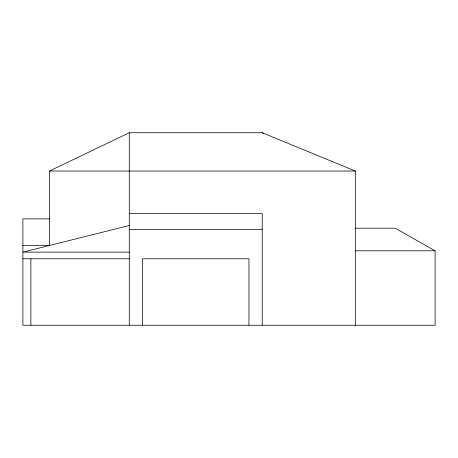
<?xml version="1.0" encoding="UTF-8"?>
<svg xmlns="http://www.w3.org/2000/svg" width="458" height="458" viewBox="0 0 458 458"><rect width="100%" height="100%" fill="white"/><g stroke="black" fill="none" stroke-linecap="round" stroke-linejoin="round"><path stroke-width="0.69" d="M22.9 245.488L49.493 245.488L49.493 171.029L129.276 132.734L262.239 132.734L355.322 171.029L355.322 325.266M129.276 225.542L22.9 252.135L129.276 252.135M49.493 171.029L355.322 171.029M129.276 213.577L262.239 213.577L262.239 325.266M49.493 218.895L22.9 218.895L22.9 325.266L435.1 325.266L435.1 250.807L395.208 228.204L355.322 228.204M129.276 229.532L262.239 229.532M355.322 250.807L435.1 250.807M22.9 258.787L129.276 258.787M262.239 132.734L263.339 133.633M248.946 325.266L248.946 258.787L142.57 258.787L142.57 325.266M129.276 132.734L129.276 325.266M30.881 258.787L30.881 325.266"/></g></svg>
